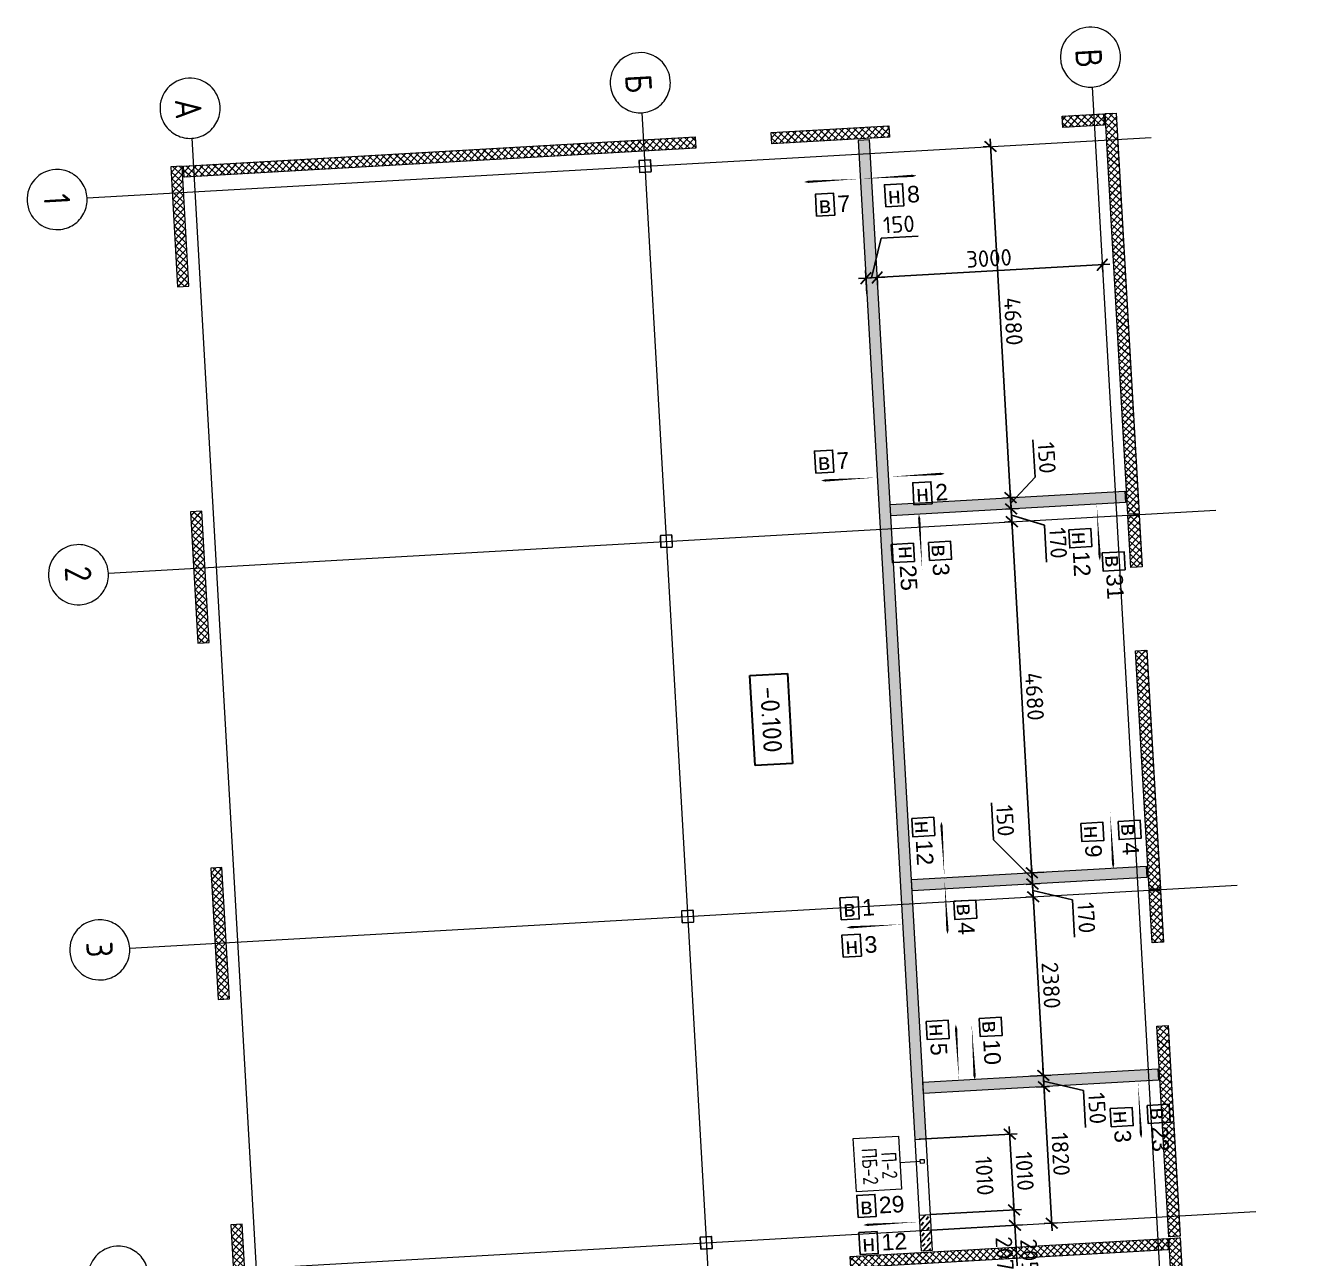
# Model space of a CAD drawing. Header units: metres. Extents: x 107714.6 to 107779.8, y 110796.6 to 110847.9.
# Drawn here: x 107714.57 to 107731.45, y 110829.3 to 110845.71 of the extents above; entities that cross this region are included whole.
import ezdxf
from ezdxf.enums import TextEntityAlignment as Align

# ---------------------------------------------------------------- set-up
doc = ezdxf.new("R2010")
doc.units = ezdxf.units.M
doc.set_wipeout_variables(frame=1)
doc.header["$PDMODE"] = 35
doc.header["$PDSIZE"] = 0.01
doc.linetypes.add('CENTER', pattern=[50.8, 31.75, -6.35, 6.35, -6.35])
for name, color, linetype in [('2023.11.08_В_ОТКЛОНЕНИЯ', 7, 'Continuous'), ('2023.11.08_Н_ОТКЛОНЕНИЯ', 7, 'Continuous'), ('2023.11.14_В_ОТКЛОНЕНИЯ', 7, 'Continuous'), ('2023.11.14_Н_ОТКЛОНЕНИЯ', 7, 'Continuous'), ('_4-3_ маркировка на кладочных планах АР', 7, 'Continuous'), ('размеры', 7, 'Continuous')]:
    doc.layers.add(name, color=color, linetype=linetype)
for name, color, linetype, lineweight in [('S-WALL-PATT', 7, 'Continuous', 0), ('Выноски', 7, 'Continuous', 15), ('Высотные отметки', 7, 'Continuous', 9), ('ОСИ', 251, 'CENTER', 18), ('Основной', 7, 'Continuous', 30), ('Стены', 7, 'Continuous', 18), ('Стены штриховка', 7, 'Continuous', 9)]:
    doc.layers.add(name, color=color, linetype=linetype, lineweight=lineweight)
doc.styles.add('AxeAndPointZ', font='arial.ttf')
doc.styles.add('GOST 2.304 type A', font='isocpeur.ttf')
doc.styles.add('GOST Common', font='GOST_Common.ttf', dxfattribs={"width": 0.9, "height": 350})
doc.styles.add('PDF ISOCPEUR', font='isocpeur.ttf')
doc.styles.add('стиль1', font='isocpeur.ttf')
doc.dimstyles.new('ISO-25', dxfattribs={"dimtxt": 0.22, "dimasz": 0.15, "dimexe": 0.1, "dimexo": 0, "dimgap": 0.06, "dimtad": 1, "dimdec": 0, "dimlfac": 1000, "dimtxsty": 'GOST 2.304 type A', "dimblk": 'ARCHTICK', "dimcen": 2.5, "dimdle": 0.1, "dimadec": 0, "dimazin": 0, "dimtfac": 1, "dimtdec": 0, "dimtmove": 0, "dimatfit": 3, "dimfxl": 1, "dimarcsym": 0})
doc.dimstyles.new('снизу', dxfattribs={"dimtxt": 0.22, "dimasz": 0.1, "dimexe": 0.1, "dimexo": 0, "dimgap": 0.06, "dimtad": 1, "dimdec": 0, "dimlfac": 1000, "dimtxsty": 'GOST 2.304 type A', "dimblk": 'OBLIQUE', "dimcen": 2.5, "dimdle": 0.1, "dimse1": 1, "dimse2": 1, "dimsd1": 1, "dimsd2": 1, "dimadec": 0, "dimazin": 0, "dimtfac": 1, "dimtdec": 0, "dimtofl": 0, "dimtmove": 2, "dimatfit": 3, "dimfxl": 1, "dimarcsym": 0})
pattern_1 = [(228.2530497, (108242.52607, 113595.21335), (0.0746092818, -0.0665841954), []), (228.2530497, (108242.53009, 113595.14276), (0.0746092818, -0.0665841954), [0.05, -0.05])]

# ---------------------------------------------------------------- blocks, each defined once
blk = doc.blocks.new('Ось сетки - Круг_Ø8 мм-6577-_О__L1_0_000_')
at = {"layer": 'ОСИ', "lineweight": 20}
for start, end in [(360, 180), (180, 360)]:
    blk.add_arc((0, 0), 4, start, end, dxfattribs=at)
blk = doc.blocks.new('_ARCHTICK')
at = {"color": 0, "linetype": 'ByBlock', "const_width": 0.15}
blk.add_lwpolyline([(-0.5, -0.5), (0.5, 0.5)], dxfattribs=at)
blk = doc.blocks.new('*D204')
at = {"layer": 'Defpoints', "color": 0, "transparency": 16777216}
for p in [(107728.118, 110831.59), (107728.19, 110831.594), (107728.294, 110829.777)]:
    blk.add_point(p, dxfattribs=at)
at = {"layer": 'размеры', "color": 0, "lineweight": -2, "transparency": 16777216}
for p, q in [((107728.227, 110829.673), (107728.113, 110831.69)), ((107728.19, 110831.594), (107728.018, 110831.584)), ((107728.294, 110829.777), (107728.122, 110829.767))]:
    blk.add_line(p, q, dxfattribs=at)
at = {"layer": 'размеры', "color": 0, "lineweight": -2, "transparency": 16777216, "xscale": 0.15, "yscale": 0.15, "zscale": 0.15}
for p, rotation in [((107728.118, 110831.59), 93.25304974487426), ((107728.222, 110829.773), 273.2530497448743)]:
    blk.add_blockref('_ARCHTICK', p, dxfattribs=dict(at, rotation=rotation))
at = {"layer": 'размеры', "color": 0, "transparency": 16777216, "insert": (107728.34, 110830.691), "char_height": 0.22, "attachment_point": 5, "rotation": 273.253, "style": 'GOST 2.304 type A'}
blk.add_mtext('1820', dxfattribs=at)
blk = doc.blocks.new('*D205')
at = {"layer": 'Defpoints', "color": 0, "transparency": 16777216}
for p in [(107727.94, 110831.73), (107728.11, 110831.74), (107728.19, 110831.594)]:
    blk.add_point(p, dxfattribs=at)
at = {"layer": 'размеры', "color": 0, "lineweight": -2, "transparency": 16777216}
for p, q in [((107728.124, 110831.49), (107728.104, 110831.84)), ((107727.94, 110831.73), (107728.21, 110831.745)), ((107728.114, 110831.665), (107728.642, 110831.539)), ((107728.19, 110831.594), (107728.018, 110831.584)), ((107728.642, 110831.539), (107728.67, 110831.045))]:
    blk.add_line(p, q, dxfattribs=at)
at = {"layer": 'размеры', "color": 0, "lineweight": -2, "transparency": 16777216, "xscale": 0.15, "yscale": 0.15, "zscale": 0.15}
for p, rotation in [((107728.11, 110831.74), 93.25304974487426), ((107728.118, 110831.59), 273.2530497448743)]:
    blk.add_blockref('_ARCHTICK', p, dxfattribs=dict(at, rotation=rotation))
at = {"layer": 'размеры', "color": 0, "transparency": 16777216, "insert": (107728.826, 110831.302), "char_height": 0.22, "attachment_point": 5, "rotation": 273.253, "style": 'GOST 2.304 type A'}
blk.add_mtext('150', dxfattribs=at)
blk = doc.blocks.new('*D206')
at = {"layer": 'Defpoints', "color": 0, "transparency": 16777216}
for p in [(107727.975, 110834.116), (107727.975, 110834.116), (107727.94, 110831.73)]:
    blk.add_point(p, dxfattribs=at)
at = {"layer": 'размеры', "color": 0, "lineweight": -2, "transparency": 16777216}
for p, q in [((107728.115, 110831.64), (107727.969, 110834.216)), ((107727.975, 110834.116), (107727.875, 110834.11)), ((107727.94, 110831.73), (107728.21, 110831.745))]:
    blk.add_line(p, q, dxfattribs=at)
at = {"layer": 'размеры', "color": 0, "lineweight": -2, "transparency": 16777216, "xscale": 0.15, "yscale": 0.15, "zscale": 0.15}
for p, rotation in [((107727.975, 110834.116), 93.25304974487426), ((107728.11, 110831.74), 273.2530497448743)]:
    blk.add_blockref('_ARCHTICK', p, dxfattribs=dict(at, rotation=rotation))
at = {"layer": 'размеры', "color": 0, "transparency": 16777216, "insert": (107728.212, 110832.938), "char_height": 0.22, "attachment_point": 5, "rotation": 273.253, "style": 'GOST 2.304 type A'}
blk.add_mtext('2380', dxfattribs=at)
blk = doc.blocks.new('*D207')
at = {"layer": 'Defpoints', "color": 0, "transparency": 16777216}
for p in [(107727.883, 110834.281), (107727.965, 110834.286), (107727.975, 110834.116)]:
    blk.add_point(p, dxfattribs=at)
at = {"layer": 'размеры', "color": 0, "lineweight": -2, "transparency": 16777216}
for p, q in [((107727.98, 110834.016), (107727.959, 110834.386)), ((107727.883, 110834.281), (107728.065, 110834.291)), ((107727.97, 110834.201), (107728.498, 110834.075)), ((107727.975, 110834.116), (107727.875, 110834.11)), ((107728.498, 110834.075), (107728.526, 110833.581))]:
    blk.add_line(p, q, dxfattribs=at)
at = {"layer": 'размеры', "color": 0, "lineweight": -2, "transparency": 16777216, "xscale": 0.15, "yscale": 0.15, "zscale": 0.15}
for p, rotation in [((107727.965, 110834.286), 93.25304974487426), ((107727.975, 110834.116), 273.2530497448743)]:
    blk.add_blockref('_ARCHTICK', p, dxfattribs=dict(at, rotation=rotation))
at = {"layer": 'размеры', "color": 0, "transparency": 16777216, "insert": (107728.682, 110833.838), "char_height": 0.22, "attachment_point": 5, "rotation": 273.253, "style": 'GOST 2.304 type A'}
blk.add_mtext('170', dxfattribs=at)
blk = doc.blocks.new('*D208')
at = {"layer": 'Defpoints', "color": 0, "transparency": 16777216}
for p in [(107727.957, 110834.436), (107728.115, 110834.445), (107727.883, 110834.281)]:
    blk.add_point(p, dxfattribs=at)
at = {"layer": 'размеры', "color": 0, "lineweight": -2, "transparency": 16777216}
for p, q in [((107727.447, 110834.874), (107727.419, 110835.367)), ((107727.961, 110834.361), (107727.447, 110834.874)), ((107727.971, 110834.186), (107727.951, 110834.536)), ((107728.115, 110834.445), (107727.857, 110834.43)), ((107727.883, 110834.281), (107728.065, 110834.291))]:
    blk.add_line(p, q, dxfattribs=at)
at = {"layer": 'размеры', "color": 0, "lineweight": -2, "transparency": 16777216, "xscale": 0.15, "yscale": 0.15, "zscale": 0.15}
for p, rotation in [((107727.957, 110834.436), 93.25304974487426), ((107727.965, 110834.286), 273.2530497448743)]:
    blk.add_blockref('_ARCHTICK', p, dxfattribs=dict(at, rotation=rotation))
at = {"layer": 'размеры', "color": 0, "transparency": 16777216, "insert": (107727.602, 110835.13), "char_height": 0.22, "attachment_point": 5, "rotation": 273.253, "style": 'GOST 2.304 type A'}
blk.add_mtext('150', dxfattribs=at)
blk = doc.blocks.new('*D209')
at = {"layer": 'Defpoints', "color": 0, "transparency": 16777216}
for p in [(107727.691, 110839.108), (107727.691, 110839.108), (107728.115, 110834.445)]:
    blk.add_point(p, dxfattribs=at)
at = {"layer": 'размеры', "color": 0, "lineweight": -2, "transparency": 16777216}
for p, q in [((107727.691, 110839.108), (107727.591, 110839.102)), ((107727.962, 110834.336), (107727.685, 110839.208)), ((107728.115, 110834.445), (107727.857, 110834.43))]:
    blk.add_line(p, q, dxfattribs=at)
at = {"layer": 'размеры', "color": 0, "lineweight": -2, "transparency": 16777216, "xscale": 0.15, "yscale": 0.15, "zscale": 0.15}
for p, rotation in [((107727.691, 110839.108), 93.25304974487426), ((107727.957, 110834.436), 273.2530497448743)]:
    blk.add_blockref('_ARCHTICK', p, dxfattribs=dict(at, rotation=rotation))
at = {"layer": 'размеры', "color": 0, "transparency": 16777216, "insert": (107727.993, 110836.781), "char_height": 0.22, "attachment_point": 5, "rotation": 273.253, "style": 'GOST 2.304 type A'}
blk.add_mtext('4680', dxfattribs=at)
blk = doc.blocks.new('*D210')
at = {"layer": 'Defpoints', "color": 0, "transparency": 16777216}
for p in [(107727.612, 110839.274), (107727.681, 110839.278), (107727.691, 110839.108)]:
    blk.add_point(p, dxfattribs=at)
at = {"layer": 'размеры', "color": 0, "lineweight": -2, "transparency": 16777216}
for p, q in [((107727.612, 110839.274), (107727.781, 110839.283)), ((107727.697, 110839.008), (107727.676, 110839.377)), ((107727.691, 110839.108), (107727.591, 110839.102)), ((107727.686, 110839.193), (107728.124, 110839.06)), ((107728.124, 110839.06), (107728.152, 110838.567))]:
    blk.add_line(p, q, dxfattribs=at)
at = {"layer": 'размеры', "color": 0, "lineweight": -2, "transparency": 16777216, "xscale": 0.15, "yscale": 0.15, "zscale": 0.15}
for p, rotation in [((107727.681, 110839.278), 93.25304974487426), ((107727.691, 110839.108), 273.2530497448743)]:
    blk.add_blockref('_ARCHTICK', p, dxfattribs=dict(at, rotation=rotation))
at = {"layer": 'размеры', "color": 0, "transparency": 16777216, "insert": (107728.307, 110838.823), "char_height": 0.22, "attachment_point": 5, "rotation": 273.253, "style": 'GOST 2.304 type A'}
blk.add_mtext('170', dxfattribs=at)
blk = doc.blocks.new('*D211')
at = {"layer": 'Defpoints', "color": 0, "transparency": 16777216}
for p in [(107727.673, 110839.428), (107727.748, 110839.432), (107727.612, 110839.274)]:
    blk.add_point(p, dxfattribs=at)
at = {"layer": 'размеры', "color": 0, "lineweight": -2, "transparency": 16777216}
for p, q in [((107728, 110839.702), (107727.972, 110840.195)), ((107727.677, 110839.353), (107728, 110839.702)), ((107727.748, 110839.432), (107727.573, 110839.422)), ((107727.687, 110839.178), (107727.667, 110839.527)), ((107727.612, 110839.274), (107727.781, 110839.283))]:
    blk.add_line(p, q, dxfattribs=at)
at = {"layer": 'размеры', "color": 0, "lineweight": -2, "transparency": 16777216, "xscale": 0.15, "yscale": 0.15, "zscale": 0.15}
for p, rotation in [((107727.673, 110839.428), 93.25304974487426), ((107727.681, 110839.278), 273.2530497448743)]:
    blk.add_blockref('_ARCHTICK', p, dxfattribs=dict(at, rotation=rotation))
at = {"layer": 'размеры', "color": 0, "transparency": 16777216, "insert": (107728.156, 110839.958), "char_height": 0.22, "attachment_point": 5, "rotation": 273.253, "style": 'GOST 2.304 type A'}
blk.add_mtext('150', dxfattribs=at)
blk = doc.blocks.new('*D212')
at = {"layer": 'Defpoints', "color": 0, "transparency": 16777216}
for p in [(107727.407, 110844.1), (107727.407, 110844.1), (107727.748, 110839.432)]:
    blk.add_point(p, dxfattribs=at)
at = {"layer": 'размеры', "color": 0, "lineweight": -2, "transparency": 16777216}
for p, q in [((107727.678, 110839.328), (107727.402, 110844.2)), ((107727.407, 110844.1), (107727.307, 110844.094)), ((107727.748, 110839.432), (107727.573, 110839.422))]:
    blk.add_line(p, q, dxfattribs=at)
at = {"layer": 'размеры', "color": 0, "lineweight": -2, "transparency": 16777216, "xscale": 0.15, "yscale": 0.15, "zscale": 0.15}
for p, rotation in [((107727.407, 110844.1), 93.25304974487426), ((107727.673, 110839.428), 273.2530497448743)]:
    blk.add_blockref('_ARCHTICK', p, dxfattribs=dict(at, rotation=rotation))
at = {"layer": 'размеры', "color": 0, "transparency": 16777216, "insert": (107727.71, 110841.773), "char_height": 0.22, "attachment_point": 5, "rotation": 273.253, "style": 'GOST 2.304 type A'}
blk.add_mtext('4680', dxfattribs=at)
blk = doc.blocks.new('*D214')
at = {"layer": 'Defpoints', "color": 0, "transparency": 16777216}
for p in [(107728.893, 110842.556), (107728.894, 110842.527), (107725.898, 110842.385)]:
    blk.add_point(p, dxfattribs=at)
at = {"layer": 'размеры', "color": 0, "lineweight": -2, "transparency": 16777216}
for p, q in [((107725.799, 110842.351), (107728.994, 110842.533)), ((107728.893, 110842.556), (107728.9, 110842.427)), ((107725.898, 110842.385), (107725.905, 110842.257))]:
    blk.add_line(p, q, dxfattribs=at)
at = {"layer": 'размеры', "color": 0, "lineweight": -2, "transparency": 16777216, "xscale": 0.15, "yscale": 0.15, "zscale": 0.15}
for p, rotation in [((107728.894, 110842.527), 3.253049744874275), ((107725.899, 110842.357), 183.2530497448743)]:
    blk.add_blockref('_ARCHTICK', p, dxfattribs=dict(at, rotation=rotation))
at = {"layer": 'размеры', "color": 0, "transparency": 16777216, "insert": (107727.387, 110842.612), "char_height": 0.22, "attachment_point": 5, "rotation": 3.253, "style": 'GOST 2.304 type A'}
blk.add_mtext('3000', dxfattribs=at)
blk = doc.blocks.new('*D215')
at = {"layer": 'Defpoints', "color": 0, "transparency": 16777216}
for p in [(107725.749, 110842.348), (107725.898, 110842.385), (107725.761, 110842.139)]:
    blk.add_point(p, dxfattribs=at)
at = {"layer": 'размеры', "color": 0, "lineweight": -2, "transparency": 16777216}
for p, q in [((107725.824, 110842.353), (107725.951, 110842.881)), ((107725.951, 110842.881), (107726.444, 110842.909)), ((107725.761, 110842.139), (107725.744, 110842.448)), ((107725.999, 110842.362), (107725.65, 110842.343)), ((107725.898, 110842.385), (107725.905, 110842.257))]:
    blk.add_line(p, q, dxfattribs=at)
at = {"layer": 'размеры', "color": 0, "lineweight": -2, "transparency": 16777216, "xscale": 0.15, "yscale": 0.15, "zscale": 0.15}
for p, rotation in [((107725.749, 110842.348), 183.2530497448743), ((107725.899, 110842.357), 3.253049744874268)]:
    blk.add_blockref('_ARCHTICK', p, dxfattribs=dict(at, rotation=rotation))
at = {"layer": 'размеры', "color": 0, "transparency": 16777216, "insert": (107726.187, 110843.064), "char_height": 0.22, "attachment_point": 5, "rotation": 3.253, "style": 'GOST 2.304 type A'}
blk.add_mtext('150', dxfattribs=at)
blk = doc.blocks.new('*D216')
at = {"layer": 'Defpoints', "color": 0, "transparency": 16777216}
for p in [(107726.608, 110829.887), (107726.62, 110829.682), (107727.732, 110829.745)]:
    blk.add_point(p, dxfattribs=at)
at = {"layer": 'размеры', "color": 0, "lineweight": -2, "transparency": 16777216}
for p, q in [((107726.608, 110829.887), (107727.82, 110829.955)), ((107727.714, 110830.05), (107727.732, 110829.745)), ((107726.62, 110829.682), (107727.832, 110829.751)), ((107727.732, 110829.745), (107727.771, 110829.058))]:
    blk.add_line(p, q, dxfattribs=at)
at = {"layer": 'размеры', "color": 0, "lineweight": -2, "transparency": 16777216, "xscale": 0.15, "yscale": 0.15, "zscale": 0.15}
for p, rotation in [((107727.72, 110829.95), 93.25304974487426), ((107727.732, 110829.745), 273.2530497448743)]:
    blk.add_blockref('_ARCHTICK', p, dxfattribs=dict(at, rotation=rotation))
at = {"layer": 'размеры', "color": 0, "transparency": 16777216, "insert": (107727.925, 110829.336), "char_height": 0.22, "attachment_point": 5, "rotation": 273.253, "style": 'GOST 2.304 type A'}
blk.add_mtext('205', dxfattribs=at)
blk = doc.blocks.new('*D217')
at = {"layer": 'Defpoints', "color": 0, "transparency": 16777216}
for p in [(107727.663, 110830.958), (107726.457, 110830.89), (107726.608, 110829.887)]:
    blk.add_point(p, dxfattribs=at)
at = {"layer": 'размеры', "color": 0, "lineweight": -2, "transparency": 16777216}
for p, q in [((107726.457, 110830.89), (107727.763, 110830.964)), ((107727.726, 110829.85), (107727.657, 110831.058)), ((107726.608, 110829.887), (107727.82, 110829.955))]:
    blk.add_line(p, q, dxfattribs=at)
at = {"layer": 'размеры', "color": 0, "lineweight": -2, "transparency": 16777216, "xscale": 0.15, "yscale": 0.15, "zscale": 0.15}
for p, rotation in [((107727.663, 110830.958), 93.25304974487426), ((107727.72, 110829.95), 273.2530497448743)]:
    blk.add_blockref('_ARCHTICK', p, dxfattribs=dict(at, rotation=rotation))
at = {"layer": 'размеры', "color": 0, "transparency": 16777216, "insert": (107727.861, 110830.464), "char_height": 0.22, "attachment_point": 5, "rotation": 273.253, "style": 'GOST 2.304 type A'}
blk.add_mtext('1010', dxfattribs=at)
blk = doc.blocks.new('*D159')
at = {"layer": 'Defpoints', "color": 0, "transparency": 16777216}
for p in [(107726.527, 110829.884, 21.737), (107727.379, 110829.932), (107727.099, 110829.709)]:
    blk.add_point(p, dxfattribs=at)
at = {"layer": 'размеры', "color": 0, "transparency": 16777216, "insert": (107727.595, 110829.368), "char_height": 0.22, "attachment_point": 5, "rotation": 273.253, "style": 'GOST 2.304 type A'}
blk.add_mtext('207', dxfattribs=at)
blk = doc.blocks.new('_Oblique')
at = {"color": 0, "linetype": 'ByBlock', "lineweight": -2}
blk.add_line((-0.5, -0.5), (0.5, 0.5), dxfattribs=at)
blk = doc.blocks.new('*D160')
at = {"layer": 'Defpoints', "color": 0, "transparency": 16777216}
for p in [(107726.472, 110830.894, 21.761), (107727.297, 110830.941), (107726.527, 110829.885, 21.737)]:
    blk.add_point(p, dxfattribs=at)
at = {"layer": 'размеры', "color": 0, "transparency": 16777216, "insert": (107727.327, 110830.402), "char_height": 0.22, "attachment_point": 5, "rotation": 273.253, "style": 'GOST 2.304 type A'}
blk.add_mtext('1010', dxfattribs=at)
blk = doc.blocks.new('*U298')
at = {"lineweight": 9}
for points in [[(-72, -80), (72, -80, 0.414214), (80, -72), (80, 72, 0.414214), (72, 80), (-72, 80, 0.414214), (-80, 72), (-80, -72, 0.414214)], [(-72, -76), (72, -76, 0.414214), (76, -72), (76, 72, 0.414214), (72, 76), (-72, 76, 0.414214), (-76, 72), (-76, -72, 0.414214)]]:
    blk.add_lwpolyline(points, format="xyb", close=True, dxfattribs=at)
blk = doc.blocks.new('*U303')
at = {"layer": 'S-WALL-PATT', "lineweight": 9, "true_color": 0x636466}
h = blk.add_hatch(dxfattribs=at)
h.set_pattern_fill('ANSI37', color=251, scale=20)
h.paths.add_polyline_path([(-150, 0), (0, 0), (0, 870), (-150, 870)])
at = {"color": 0, "lineweight": 9}
blk.add_lwpolyline([(-150, 0), (0, 0), (0, 870), (-150, 870)], close=True, dxfattribs=at)
blk = doc.blocks.new('*U304')
at = {"layer": 'S-WALL-PATT', "lineweight": 9, "true_color": 0x636466}
h = blk.add_hatch(dxfattribs=at)
h.set_pattern_fill('ANSI37', color=251, scale=20)
h.paths.add_polyline_path([(-150, 0), (0, 0), (0, 1750), (-150, 1750)])
at = {"color": 0, "lineweight": 9}
blk.add_lwpolyline([(-150, 0), (0, 0), (0, 1750), (-150, 1750)], close=True, dxfattribs=at)
blk = doc.blocks.new('*U305')
at = {"layer": 'S-WALL-PATT', "lineweight": 9, "true_color": 0x636466}
h = blk.add_hatch(dxfattribs=at)
h.set_pattern_fill('ANSI37', color=251, scale=20)
h.paths.add_polyline_path([(-150, 0), (0, 0), (0, 1600), (-150, 1600)])
at = {"color": 0, "lineweight": 9}
blk.add_lwpolyline([(-150, 0), (0, 0), (0, 1600), (-150, 1600)], close=True, dxfattribs=at)
blk = doc.blocks.new('*U324')
at = {"layer": 'S-WALL-PATT', "lineweight": 9, "true_color": 0x636466}
h = blk.add_hatch(dxfattribs=at)
h.set_pattern_fill('ANSI37', color=251, scale=20)
h.paths.add_polyline_path([(-150, 0), (0, 0), (0, 2810), (-150, 2810)])
at = {"color": 0, "lineweight": 9}
blk.add_lwpolyline([(-150, 0), (0, 0), (0, 2810), (-150, 2810)], close=True, dxfattribs=at)
blk = doc.blocks.new('*U325')
at = {"layer": 'S-WALL-PATT', "lineweight": 9, "true_color": 0x636466}
h = blk.add_hatch(dxfattribs=at)
h.set_pattern_fill('ANSI37', color=251, scale=20)
h.paths.add_polyline_path([(-150, 0), (0, 0), (0, 3180), (-150, 3180)])
at = {"color": 0, "lineweight": 9}
blk.add_lwpolyline([(-150, 0), (0, 0), (0, 3180), (-150, 3180)], close=True, dxfattribs=at)
blk = doc.blocks.new('*U300')
at = {"layer": 'S-WALL-PATT', "lineweight": 9, "true_color": 0x636466}
h = blk.add_hatch(dxfattribs=at)
h.set_pattern_fill('ANSI37', color=251, scale=20)
h.paths.add_polyline_path([(-150, 0), (0, 0), (0, 6350), (-150, 6350)])
at = {"color": 0, "lineweight": 9}
blk.add_lwpolyline([(-150, 0), (0, 0), (0, 6350), (-150, 6350)], close=True, dxfattribs=at)
blk = doc.blocks.new('*U306')
at = {"layer": 'S-WALL-PATT', "lineweight": 9, "true_color": 0x636466}
h = blk.add_hatch(dxfattribs=at)
h.set_pattern_fill('ANSI37', color=251, scale=20)
h.paths.add_polyline_path([(-150, 0), (0, 0), (0, 5340), (-150, 5340)])
at = {"color": 0, "lineweight": 9}
blk.add_lwpolyline([(-150, 0), (0, 0), (0, 5340), (-150, 5340)], close=True, dxfattribs=at)
blk = doc.blocks.new('*U307')
at = {"layer": 'S-WALL-PATT', "lineweight": 9, "true_color": 0x636466}
h = blk.add_hatch(dxfattribs=at)
h.set_pattern_fill('ANSI37', color=251, scale=20)
h.paths.add_polyline_path([(-150, 0), (0, 0), (0, 550), (-150, 550)])
at = {"color": 0, "lineweight": 9}
blk.add_lwpolyline([(-150, 0), (0, 0), (0, 550), (-150, 550)], close=True, dxfattribs=at)
blk = doc.blocks.new('*U308')
at = {"layer": 'S-WALL-PATT', "lineweight": 9, "true_color": 0x636466}
h = blk.add_hatch(dxfattribs=at)
h.set_pattern_fill('ANSI37', color=251, scale=20)
h.paths.add_polyline_path([(-150, 0), (0, 0), (0, 1570), (-150, 1570)])
at = {"color": 0, "lineweight": 9}
blk.add_lwpolyline([(-150, 0), (0, 0), (0, 1570), (-150, 1570)], close=True, dxfattribs=at)
blk = doc.blocks.new('*U309')
at = {"layer": 'S-WALL-PATT', "lineweight": 9, "true_color": 0x636466}
h = blk.add_hatch(dxfattribs=at)
h.set_pattern_fill('ANSI37', color=251, scale=20)
h.paths.add_polyline_path([(-150, 0), (0, 0), (0, 6820), (-150, 6820)])
at = {"color": 0, "lineweight": 9}
blk.add_lwpolyline([(-150, 0), (0, 0), (0, 6820), (-150, 6820)], close=True, dxfattribs=at)
blk = doc.blocks.new('*U310')
at = {"layer": 'S-WALL-PATT', "lineweight": 9, "true_color": 0x636466}
h = blk.add_hatch(dxfattribs=at)
h.set_pattern_fill('ANSI37', color=251, scale=20)
h.paths.add_polyline_path([(-150, 0), (0, 0), (0, 4230), (-150, 4230)])
at = {"color": 0, "lineweight": 9}
blk.add_lwpolyline([(-150, 0), (0, 0), (0, 4230), (-150, 4230)], close=True, dxfattribs=at)
blk = doc.blocks.new('*U320')
at = {"layer": 'S-WALL-PATT', "lineweight": 9, "true_color": 0x636466}
h = blk.add_hatch(dxfattribs=at)
h.set_pattern_fill('ANSI37', color=251, scale=20)
h.paths.add_polyline_path([(-150, 0), (0, 0), (0, 690), (-150, 690)])
at = {"color": 0, "lineweight": 9}
blk.add_lwpolyline([(-150, 0), (0, 0), (0, 690), (-150, 690)], close=True, dxfattribs=at)
blk = doc.blocks.new('ОТМ')
at = {"color": 7, "transparency": 16777216}
blk.add_wipeout([(-598, 241), (602, 241), (602, -259), (-598, -259)], dxfattribs=at)
at = {"layer": 'Высотные отметки', "lineweight": 30, "transparency": 16777216}
for p, q in [((-598, -259), (-598, 241)), ((-598, 241), (602, 241)), ((602, 241), (602, -259)), ((602, -259), (-598, -259))]:
    blk.add_line(p, q, dxfattribs=at)
at = {"layer": 'Высотные отметки', "transparency": 16777216, "style": 'PDF ISOCPEUR', "flags": 8}
blk.add_attdef('ОТМ', text='', height=250, dxfattribs=at).set_placement((2, -9), align=Align.MIDDLE_CENTER)

msp = doc.modelspace()

# ---------------------------------------------------------------- hatches: boundary and pattern name
at = {"layer": 'Стены штриховка', "lineweight": 30}
h = msp.add_hatch(dxfattribs=at)
h.set_pattern_fill('ASHLER', color=256, scale=0.2, angle=183.25305, pattern_type=2)
h.set_pattern_definition(pattern_1)
h.paths.add_polyline_path([(107726.5506, 110830.895), (107725.795, 110844.1885), (107725.6453, 110844.18), (107726.4008, 110830.8865)])
h.paths.add_polyline_path([(107729.488, 110834.3723), (107729.4795, 110834.5223), (107726.3545, 110834.3447), (107726.3631, 110834.1946)])
h.paths.add_polyline_path([(107729.5114, 110831.6692), (107729.5029, 110831.819), (107726.5078, 110831.6488), (107726.5163, 110831.499)])
h.paths.add_polyline_path([(107729.6418, 110831.6666), (107729.6333, 110831.8166), (107729.5035, 110831.8093), (107729.512, 110831.6593)])
h.paths.add_polyline_path([(107729.0745, 110839.3568), (107729.066, 110839.5068), (107726.0711, 110839.3366), (107726.0796, 110839.1866)])
h.paths.add_polyline_path([(107729.2045, 110839.3642), (107729.196, 110839.5142), (107729.066, 110839.5068), (107729.0745, 110839.3568)])
h = msp.add_hatch(dxfattribs=at)
h.set_pattern_fill('ASHLER', color=256, scale=0.2, angle=183.25305, pattern_type=2)
h.set_pattern_definition(pattern_1)
h.paths.add_polyline_path([(107726.6196, 110829.6819), (107726.6079, 110829.8866), (107726.4582, 110829.8781), (107726.4698, 110829.6734)])
h.paths.add_polyline_path([(107726.6349, 110829.4124), (107726.6196, 110829.6819), (107726.4698, 110829.6734), (107726.4851, 110829.4039)])

# ---------------------------------------------------------------- linework, layer by layer
at = {"layer": '2023.11.08_В_ОТКЛОНЕНИЯ'}
for points in [[(107725.6743, 110843.6699, 0, 0, 0), (107724.9255, 110843.6274, 0, 0.16, 0), (107725.225, 110843.6444, 0.03, 0.03, 0), (107725.6743, 110843.6699, 0, 0, 0)], [(107725.9001, 110839.6959, 0, 0, 0), (107725.1513, 110839.6534, 0, 0.16, 0), (107725.4509, 110839.6704, 0.03, 0.03, 0), (107725.9001, 110839.6959, 0, 0, 0)], [(107726.2381, 110833.7498, 0, 0, 0), (107725.4893, 110833.7072, 0, 0.16, 0), (107725.7888, 110833.7242, 0.03, 0.03, 0), (107726.2381, 110833.7498, 0, 0, 0)], [(107727.1555, 110832.4268, 0, 0, 0), (107727.1981, 110831.678, 0, 0.16, 0), (107727.1811, 110831.9775, 0.03, 0.03, 0), (107727.1555, 110832.4268, 0, 0, 0)], [(107729.3697, 110831.6512, 0, 0, 0), (107729.4122, 110830.9024, 0, 0.16, 0), (107729.3952, 110831.2019, 0.03, 0.03, 0), (107729.3697, 110831.6512, 0, 0, 0)], [(107726.4631, 110829.7907, 0, 0, 0), (107725.7143, 110829.7482, 0, 0.16, 0), (107726.0139, 110829.7652, 0.03, 0.03, 0), (107726.4631, 110829.7907, 0, 0, 0)]]:
    msp.add_lwpolyline(points, format="xyseb", dxfattribs=at)
for points in [[(107725.0931, 110843.1718), (107725.3348, 110843.1855), (107725.3181, 110843.4783), (107725.0765, 110843.4646), (107725.0931, 110843.1718)], [(107725.081, 110839.7542), (107725.3226, 110839.768), (107725.306, 110840.0608), (107725.0644, 110840.0471), (107725.081, 110839.7542)], [(107725.419, 110833.8081), (107725.6606, 110833.8218), (107725.6439, 110834.1146), (107725.4023, 110834.1009), (107725.419, 110833.8081)], [(107727.2564, 110832.4971), (107727.2701, 110832.2555), (107727.563, 110832.2721), (107727.5492, 110832.5138), (107727.2564, 110832.4971)], [(107729.4922, 110831.3407), (107729.5059, 110831.0991), (107729.7987, 110831.1157), (107729.785, 110831.3574), (107729.4922, 110831.3407)], [(107725.644, 110829.849), (107725.8856, 110829.8628), (107725.869, 110830.1556), (107725.6274, 110830.1419), (107725.644, 110829.849)]]:
    msp.add_lwpolyline(points, dxfattribs=at)
at = {"layer": '2023.11.08_Н_ОТКЛОНЕНИЯ'}
for points in [[(107725.6743, 110843.6699, 0, 0, 0), (107726.4231, 110843.7125, 0, 0.16, 0), (107726.1235, 110843.6955, 0.03, 0.03, 0), (107725.6743, 110843.6699, 0, 0, 0)], [(107726.0499, 110839.7044, 0, 0, 0), (107726.7987, 110839.747, 0, 0.16, 0), (107726.4992, 110839.7299, 0.03, 0.03, 0), (107726.0499, 110839.7044, 0, 0, 0)], [(107726.2381, 110833.7498, 0, 0, 0), (107725.4893, 110833.7072, 0, 0.16, 0), (107725.7888, 110833.7242, 0.03, 0.03, 0), (107726.2381, 110833.7498, 0, 0, 0)], [(107726.9877, 110831.666, 0, 0, 0), (107726.9451, 110832.4148, 0, 0.16, 0), (107726.9622, 110832.1153, 0.03, 0.03, 0), (107726.9877, 110831.666, 0, 0, 0)], [(107726.4631, 110829.7907, 0, 0, 0), (107725.7143, 110829.7482, 0, 0.16, 0), (107726.0139, 110829.7652, 0.03, 0.03, 0), (107726.4631, 110829.7907, 0, 0, 0)]]:
    msp.add_lwpolyline(points, format="xyseb", dxfattribs=at)
for points in [[(107726.0128, 110843.2982), (107726.2544, 110843.312), (107726.2378, 110843.6048), (107725.9962, 110843.5911), (107726.0128, 110843.2982)], [(107726.3884, 110839.3327), (107726.63, 110839.3464), (107726.6134, 110839.6393), (107726.3718, 110839.6255), (107726.3884, 110839.3327)], [(107725.4471, 110833.3139), (107725.6887, 110833.3276), (107725.672, 110833.6204), (107725.4304, 110833.6067), (107725.4471, 110833.3139)], [(107726.5518, 110832.4571), (107726.5655, 110832.2154), (107726.8584, 110832.2321), (107726.8446, 110832.4737), (107726.5518, 110832.4571)], [(107728.9988, 110831.2979), (107729.0125, 110831.0563), (107729.3054, 110831.073), (107729.2916, 110831.3146), (107728.9988, 110831.2979)], [(107725.6721, 110829.3548), (107725.9137, 110829.3686), (107725.8971, 110829.6614), (107725.6554, 110829.6477), (107725.6721, 110829.3548)]]:
    msp.add_lwpolyline(points, dxfattribs=at)
at = {"layer": '2023.11.14_В_ОТКЛОНЕНИЯ'}
for points in [[(107728.82, 110839.3399, 0, 0, 0), (107728.8625, 110838.5911, 0, 0.16, 0), (107728.8455, 110838.8906, 0.03, 0.03, 0), (107728.82, 110839.3399, 0, 0, 0)], [(107726.498, 110838.4567, 0, 0, 0), (107726.4554, 110839.2055, 0, 0.16, 0), (107726.4724, 110838.9059, 0.03, 0.03, 0), (107726.498, 110838.4567, 0, 0, 0)], [(107728.9985, 110835.2434, 0, 0, 0), (107729.0411, 110834.4946, 0, 0.16, 0), (107729.024, 110834.7941, 0.03, 0.03, 0), (107728.9985, 110835.2434, 0, 0, 0)], [(107726.7942, 110834.3669, 0, 0, 0), (107726.8368, 110833.6181, 0, 0.16, 0), (107726.8198, 110833.9176, 0.03, 0.03, 0), (107726.7942, 110834.3669, 0, 0, 0)]]:
    msp.add_lwpolyline(points, format="xyseb", dxfattribs=at)
for points in [[(107726.5815, 110838.8328), (107726.5952, 110838.5912), (107726.888, 110838.6078), (107726.8743, 110838.8494), (107726.5815, 110838.8328)], [(107728.8917, 110838.692), (107728.9054, 110838.4504), (107729.1982, 110838.4671), (107729.1845, 110838.7087), (107728.8917, 110838.692)], [(107729.1044, 110835.1198), (107729.1181, 110834.8782), (107729.4109, 110834.8948), (107729.3972, 110835.1364), (107729.1044, 110835.1198)], [(107726.9168, 110834.0564), (107726.9305, 110833.8148), (107727.2233, 110833.8315), (107727.2096, 110834.0731), (107726.9168, 110834.0564)]]:
    msp.add_lwpolyline(points, dxfattribs=at)
at = {"layer": '2023.11.14_Н_ОТКЛОНЕНИЯ'}
for points in [[(107728.82, 110839.3399, 0, 0, 0), (107728.8625, 110838.5911, 0, 0.16, 0), (107728.8455, 110838.8906, 0.03, 0.03, 0), (107728.82, 110839.3399, 0, 0, 0)], [(107726.498, 110838.4567, 0, 0, 0), (107726.4554, 110839.2055, 0, 0.16, 0), (107726.4724, 110838.9059, 0.03, 0.03, 0), (107726.498, 110838.4567, 0, 0, 0)], [(107726.7942, 110834.3669, 0, 0, 0), (107726.7517, 110835.1157, 0, 0.16, 0), (107726.7687, 110834.8162, 0.03, 0.03, 0), (107726.7942, 110834.3669, 0, 0, 0)], [(107728.9985, 110835.2434, 0, 0, 0), (107729.0411, 110834.4946, 0, 0.16, 0), (107729.024, 110834.7941, 0.03, 0.03, 0), (107728.9985, 110835.2434, 0, 0, 0)]]:
    msp.add_lwpolyline(points, format="xyseb", dxfattribs=at)
for points in [[(107728.4483, 110839.0013), (107728.462, 110838.7597), (107728.7548, 110838.7764), (107728.7411, 110839.018), (107728.4483, 110839.0013)], [(107726.0872, 110838.8047), (107726.101, 110838.5631), (107726.3938, 110838.5797), (107726.3801, 110838.8214), (107726.0872, 110838.8047)], [(107726.3583, 110835.1579), (107726.3721, 110834.9163), (107726.6649, 110834.933), (107726.6512, 110835.1746), (107726.3583, 110835.1579)], [(107728.6102, 110835.0917), (107728.6239, 110834.8501), (107728.9167, 110834.8667), (107728.903, 110835.1084), (107728.6102, 110835.0917)]]:
    msp.add_lwpolyline(points, dxfattribs=at)
at = {"layer": '_4-3_ маркировка на кладочных планах АР', "linetype": 'Continuous', "lineweight": 0}
for p, q in [((107725.5813, 110830.8979), (107726.1804, 110830.932)), ((107725.6216, 110830.1897), (107725.5813, 110830.8979)), ((107726.1804, 110830.932), (107726.2206, 110830.2238)), ((107726.4723, 110830.6184), (107726.5222, 110830.6212)), ((107726.4751, 110830.5684), (107726.4723, 110830.6184)), ((107726.5222, 110830.6212), (107726.525, 110830.5713)), ((107726.4737, 110830.5934), (107726.2005, 110830.5779)), ((107726.525, 110830.5713), (107726.4751, 110830.5684)), ((107726.2206, 110830.2238), (107725.6216, 110830.1897))]:
    msp.add_line(p, q, dxfattribs=at)
at = {"layer": 'ОСИ'}
for p, q in [((107728.76, 110844.8903), (107731.4531, 110797.5077)), ((107722.7697, 110844.5498), (107725.4628, 110797.1672)), ((107715.3869, 110843.4167), (107729.5443, 110844.2213)), ((107716.7793, 110844.2094), (107719.4724, 110796.8267)), ((107715.6706, 110838.4247), (107730.4051, 110839.2622)), ((107715.9543, 110833.4328), (107730.6888, 110834.2702)), ((107716.2012, 110829.0898), (107730.9356, 110829.9272))]:
    msp.add_line(p, q, dxfattribs=at)
at = {"layer": 'Стены'}
for points in [[(107726.6349, 110829.4124), (107725.795, 110844.1885), (107725.6453, 110844.18), (107726.4851, 110829.4039)], [(107729.196, 110839.5142), (107729.2045, 110839.3642), (107726.0796, 110839.1866), (107726.0711, 110839.3366)], [(107729.4795, 110834.5223), (107729.488, 110834.3723), (107726.3631, 110834.1946), (107726.3545, 110834.3447)], [(107729.6327, 110831.8264), (107729.6412, 110831.6766), (107726.5163, 110831.499), (107726.5078, 110831.6488)]]:
    msp.add_lwpolyline(points, close=True, dxfattribs=at)
for points in [[(107726.4008, 110830.8865), (107726.5506, 110830.895)], [(107726.4582, 110829.8781), (107726.6079, 110829.8866)]]:
    msp.add_lwpolyline(points, dxfattribs=at)

# ---------------------------------------------------------------- block references
at = {"layer": 'Выноски', "yscale": 0.001, "zscale": 0.001}
for name, p, xscale, rotation in [('*U307', (107728.9189, 110844.3861), -0.001, 93.25304974487426), ('*U306', (107729.2333, 110839.2056), -0.001, 3.253049744874268), ('*U308', (107726.0635, 110844.2238), -0.001, 93.25304974487426), ('*U309', (107723.4876, 110844.0774), -0.001, 93.25304974487426), ('*U305', (107716.7409, 110842.2416), 0.001, 3.253049744874255), ('*U304', (107717.0105, 110837.4993), 0.001, 3.253049744874255), ('*U320', (107729.2736, 110838.4967), -0.001, 3.253049744874268), ('*U325', (107729.5171, 110834.2137), -0.001, 3.253049744874268), ('*U304', (107717.28, 110832.7569), 0.001, 3.253049744874255), ('*U320', (107729.5574, 110833.5048), -0.001, 3.253049744874268), ('*U324', (107729.7798, 110829.5911), -0.001, 3.253049744874268), ('*U303', (107717.4996, 110828.8931), 0.001, 3.253049744874255), ('*U300', (107730.1413, 110823.2314), -0.001, 3.253049744874268)]:
    msp.add_blockref(name, p, dxfattribs=dict(at, xscale=xscale, rotation=rotation))
at = {"layer": 'Выноски', "lineweight": 9, "xscale": -0.001, "yscale": 0.001, "zscale": 0.001, "rotation": 93.25304974487426}
msp.add_blockref('*U310', (107729.7695, 110829.4203), dxfattribs=at)
at = {"layer": 'ОСИ', "lineweight": 20, "xscale": 0.09999999999999992, "yscale": 0.09999999999999992, "zscale": 0.09999999999999992}
for p, rotation in [((107728.7373, 110845.2897), 183.2530497448613), ((107722.747, 110844.9492), 183.2530497448613), ((107716.7566, 110844.6087), 183.2530497448613), ((107714.9875, 110843.394), 273.2530497448619), ((107715.2712, 110838.402), 273.2530497448619), ((107715.5549, 110833.4101), 273.2530497448619), ((107715.8018, 110829.0671), 273.2530497448619)]:
    msp.add_blockref('Ось сетки - Круг_Ø8 мм-6577-_О__L1_0_000_', p, dxfattribs=dict(at, rotation=rotation))
at = {"layer": 'Основной', "xscale": 0.001, "yscale": 0.001, "zscale": 0.001, "rotation": 273.2530497448743}
for p in [(107722.8101, 110843.8386), (107723.0938, 110838.8466), (107723.3775, 110833.8547), (107723.6244, 110829.5117)]:
    msp.add_blockref('*U298', p, dxfattribs=at)

# ---------------------------------------------------------------- texts
at = {"layer": '2023.11.08_В_ОТКЛОНЕНИЯ', "style": 'AxeAndPointZ'}
for s, rotation, p in [('в 7', 3.25305, (107725.1277, 110843.2105)), ('в 7', 3.25305, (107725.1156, 110839.793)), ('в 1', 3.25305, (107725.4535, 110833.8468)), ('в 10', 273.25305, (107727.2951, 110832.4625)), ('в 23', 273.25305, (107729.5309, 110831.3062)), ('в 29', 3.25305, (107725.6786, 110829.8878))]:
    msp.add_text(s, height=0.22, rotation=rotation, dxfattribs=at).set_placement(p)
at = {"layer": '2023.11.08_Н_ОТКЛОНЕНИЯ', "style": 'AxeAndPointZ'}
for s, rotation, p in [('н 8', 3.25305, (107726.0474, 110843.337)), ('н 2', 3.25305, (107726.423, 110839.3714)), ('н 3', 3.25305, (107725.4816, 110833.3526)), ('н 5', 273.25305, (107726.5905, 110832.4225)), ('н 3', 273.25305, (107729.0375, 110831.2634)), ('н 12', 3.25305, (107725.7066, 110829.3936))]:
    msp.add_text(s, height=0.22, rotation=rotation, dxfattribs=at).set_placement(p)
at = {"layer": '2023.11.14_В_ОТКЛОНЕНИЯ', "style": 'AxeAndPointZ'}
for s, p in [('в 3', (107726.6202, 110838.7982)), ('в 31', (107728.9304, 110838.6575)), ('в 4', (107729.1431, 110835.0852)), ('в 4', (107726.9555, 110834.0219))]:
    msp.add_text(s, height=0.22, rotation=273.25305, dxfattribs=at).set_placement(p)
at = {"layer": '2023.11.14_Н_ОТКЛОНЕНИЯ', "style": 'AxeAndPointZ'}
for s, p in [('н 12', (107728.487, 110838.9668)), ('н 25', (107726.1835, 110838.7787)), ('н 12', (107726.3971, 110835.1234)), ('н 9', (107728.6489, 110835.0572))]:
    msp.add_text(s, height=0.22, rotation=273.25305, dxfattribs=at).set_placement(p)
at = {"layer": '_4-3_ маркировка на кладочных планах АР', "lineweight": 5, "char_height": 0.2, "attachment_point": 2, "rotation": 273.25305, "style": 'стиль1'}
for s, insert in [('\\A1;\\pxqc,t0,20;{\\W0.8;ПБ-2 \\H0.66x;\\S^  ;\\S^  ;}', (107725.9092, 110830.4158)), ('\\A1;\\pxqc,t0,20;{\\W0.8;П-2 \\H0.66x;\\S^  ;\\S^  ;}', (107726.1669, 110830.4304))]:
    msp.add_mtext(s, dxfattribs=dict(at, insert=insert))
at = {"layer": 'ОСИ', "char_height": 0.35, "attachment_point": 1, "rotation": 273.25305, "style": 'GOST Common'}
for s, insert, width in [('\\fGOST Common|b0|i0|c204|p34|;\\W.9;В', (107728.8832, 110845.4115), 0.310253), ('\\fGOST Common|b0|i0|c204|p34|;\\W.9;Б', (107722.8929, 110845.071), 0.310253), ('\\fGOST Common|b0|i0|c204|p34|;\\W.9;А', (107716.9017, 110844.7453), 0.346329), ('\\fGOST Common|b0|i0|c204|p34|;\\W.9;1', (107715.1553, 110843.4818), 0.187595), ('\\fGOST Common|b0|i0|c204|p34|;\\W.9;2', (107715.437, 110838.5254), 0.274177), ('\\fGOST Common|b0|i0|c204|p34|;\\W.9;3', (107715.7209, 110833.5308), 0.266962)]:
    msp.add_mtext(s, dxfattribs=dict(at, insert=insert, width=width))

# ---------------------------------------------------------------- dimensions: what is measured, and where the dimension line sits
at = {"layer": 'размеры'}
for base, p1, p2, angle, picture, middle in [((107727.4073, 110844.0999), (107727.7485, 110839.432), (107727.4073, 110844.0999), 273.25305, '*D212', (107727.7098, 110841.7734)), ((107725.7494, 110842.3483), (107725.8975, 110842.3853), (107725.7613, 110842.1394), 3.25305, '*D215', (107726.0008, 110843.0537)), ((107727.691, 110839.1079), (107728.1146, 110834.4447), (107727.691, 110839.1079), 273.25305, '*D209', (107727.9935, 110836.7815)), ((107727.9651, 110834.2857), (107727.9747, 110834.116), (107727.8833, 110834.2811), 273.25305, '*D207', (107728.671, 110834.0243)), ((107727.9747, 110834.116), (107727.9401, 110831.7302), (107727.9747, 110834.116), 273.25305, '*D206', (107728.212, 110832.9375)), ((107728.1098, 110831.7398), (107728.1905, 110831.5942), (107727.9401, 110831.7302), 273.25305, '*D205', (107728.8152, 110831.4884)), ((107727.6628, 110830.9582), (107726.6079, 110829.8866), (107726.4574, 110830.8897), 273.25305, '*D217', (107727.8612, 110830.4636))]:
    dim = msp.add_linear_dim(base=base, p1=p1, p2=p2, angle=angle, dimstyle='ISO-25', override={"dimtmove": 1}, dxfattribs=at)
    dim.commit()
    dim.dimension.update_dxf_attribs({"geometry": picture, "text_midpoint": middle})
for base, p1, p2, angle, picture, middle in [((107728.8943, 110842.527), (107725.8975, 110842.3853), (107728.8927, 110842.5555), 3.25305, '*D214', (107727.3871, 110842.6117)), ((107728.1183, 110831.5901), (107728.2938, 110829.7771), (107728.1905, 110831.5942), 273.25305, '*D204', (107728.3397, 110830.6912)), ((107727.7317, 110829.7451), (107726.6079, 110829.8866), (107726.6196, 110829.6819), 273.25305, '*D216', (107727.9252, 110829.3365))]:
    dim = msp.add_linear_dim(base=base, p1=p1, p2=p2, angle=angle, dimstyle='ISO-25', dxfattribs=at)
    dim.commit()
    dim.dimension.update_dxf_attribs({"geometry": picture, "text_midpoint": middle})
for base, p1, p2, picture, middle in [((107727.6728, 110839.4277), (107727.6125, 110839.2737), (107727.7485, 110839.432), '*D211', (107727.9968, 110839.7619)), ((107727.6813, 110839.2776), (107727.691, 110839.1079), (107727.6125, 110839.2737), '*D210', (107728.127, 110839.0002)), ((107727.9566, 110834.4357), (107727.8833, 110834.2811), (107728.1146, 110834.4447), '*D208', (107727.4433, 110834.9336))]:
    dim = msp.add_linear_dim(base=base, p1=p1, p2=p2, angle=273.25305, dimstyle='ISO-25', override={"dimtmove": 1}, dxfattribs=at)
    dim.commit()
    dim.dimension.update_dxf_attribs({"geometry": picture, "text_midpoint": middle, "dimtype": 160})
for base, p1, p2, picture, middle in [((107727.2966, 110830.9409), (107726.527, 110829.885, 21.737), (107726.472, 110830.894, 21.761), '*D160', (107727.3273, 110830.4017)), ((107727.3787, 110829.9324), (107727.0985, 110829.7092), (107726.527, 110829.884, 21.737), '*D159', (107727.5953, 110829.3678))]:
    dim = msp.add_linear_dim(base=base, p1=p1, p2=p2, angle=273.25305, dimstyle='снизу', dxfattribs=at)
    dim.commit()
    dim.dimension.update_dxf_attribs({"geometry": picture, "text_midpoint": middle, "dimtype": 160})

# ---------------------------------------------------------------- next in the draw order: block references
at = {"layer": 'Высотные отметки'}
ref = msp.add_blockref('ОТМ', (107724.4979, 110836.4776), dxfattribs=dict(at, xscale=0.001, yscale=0.001, zscale=0.001, rotation=273.2530497448743))
ref.add_attrib('ОТМ', '-0.100', dxfattribs={"height": 0.25, "rotation": 273.25305, "style": 'PDF ISOCPEUR'}).set_placement((107724.4887, 110836.4748), align=Align.MIDDLE_CENTER)

doc.saveas('drawing.dxf')
